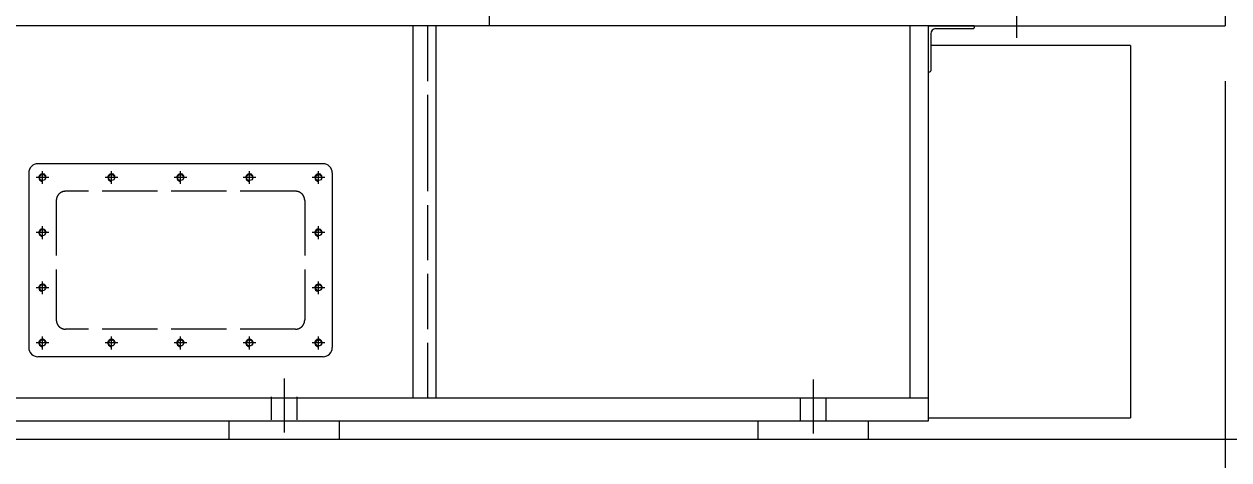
# Model space of a CAD drawing. Header units: millimetres. Extents: x 1925 to 561113, y 7411 to 433459.
# Drawn here: x 477927 to 511187, y 164257 to 176306 of the extents above; entities that cross this region are included whole.
import ezdxf

# ---------------------------------------------------------------- set-up
doc = ezdxf.new("R2010")
doc.units = ezdxf.units.MM
doc.header["$LTSCALE"] = 25.4
for name, pattern in [('ACAD_ISO02W100', [15, 12, -3]), ('CENTER', [50.8, 31.75, -6.35, 6.35, -6.35]), ('EB_DASHDOT', [39, 30, -3, 3, -3])]:
    doc.linetypes.add(name, pattern=pattern)
doc.layers.get('Defpoints').update_dxf_attribs({"lineweight": 5})
for name, color, linetype, lineweight in [('CAXA0', 7, 'Continuous', 5), ('CAXA1', 5, 'CENTER', 5), ('CAXA3', 7, 'Continuous', 5), ('虚线', 6, 'ACAD_ISO02W100', 5)]:
    doc.layers.add(name, color=color, linetype=linetype, lineweight=lineweight)
doc.styles.add('Roman', font='romans')
doc.styles.get("Standard").update_dxf_attribs({"font": 'arial.ttf'})
doc.dimstyles.new('ISO-25', dxfattribs={"dimscale": 30, "dimtxt": 38.1, "dimasz": 38.1, "dimexe": 50.8, "dimexo": 50.8, "dimgap": 15.875, "dimtad": 1, "dimtih": 1, "dimtoh": 1, "dimdec": 1, "dimlfac": 0.03937, "dimdsep": 46, "dimtxsty": 'Standard', "dimcen": 63.5, "dimclrd": 7, "dimclre": 7, "dimclrt": 7, "dimadec": 0, "dimazin": 0, "dimtfac": 1, "dimtdec": 1, "dimtmove": 0, "dimatfit": 3, "dimfxl": 25.4, "dimlwd": 5, "dimlwe": 5, "dimarcsym": 0})

# ---------------------------------------------------------------- blocks, each defined once
blk = doc.blocks.new('*D25')
at = {"color": 7, "linetype": 'Continuous', "lineweight": 5, "transparency": 16777216}
for p, q in [((467322, 163809), (467322, 155981)), ((502882, 163894), (502882, 155981)), ((468465, 157505), (501739, 157505))]:
    blk.add_line(p, q, dxfattribs=at)
at = {"color": 7, "transparency": 16777216}
for points in [[(468465, 157696), (468465, 157315), (467322, 157505)], [(501739, 157696), (501739, 157315), (502882, 157505)]]:
    blk.add_solid(points, dxfattribs=at)
at = {"layer": 'Defpoints', "color": 0, "transparency": 16777216}
for p in [(467322, 165333), (502882, 165418), (502882, 157505)]:
    blk.add_point(p, dxfattribs=at)
at = {"color": 7, "lineweight": 5, "transparency": 16777216, "insert": (485102, 160077), "char_height": 4191, "attachment_point": 5, "style": 'Roman'}
blk.add_mtext('A', dxfattribs=at)
blk = doc.blocks.new('*D26')
at = {"color": 7, "linetype": 'Continuous', "lineweight": 5, "transparency": 16777216}
for p, q in [((511086, 174731), (511086, 149874)), ((417170, 173201), (417170, 149874)), ((418313, 151398), (509943, 151398))]:
    blk.add_line(p, q, dxfattribs=at)
at = {"color": 7, "transparency": 16777216}
for points in [[(418313, 151589), (418313, 151208), (417170, 151398)], [(509943, 151589), (509943, 151208), (511086, 151398)]]:
    blk.add_solid(points, dxfattribs=at)
at = {"layer": 'Defpoints', "color": 0, "transparency": 16777216}
for p in [(511086, 176255), (417170, 174725), (511086, 151398)]:
    blk.add_point(p, dxfattribs=at)
at = {"color": 7, "lineweight": 5, "transparency": 16777216, "insert": (464128, 153970), "char_height": 4191, "attachment_point": 5, "style": 'Roman'}
blk.add_mtext('B', dxfattribs=at)
blk = doc.blocks.new('*D10')
at = {"color": 7, "linetype": 'Continuous', "lineweight": 5, "transparency": 16777216}
for p, q in [((512610, 208005), (523827, 208005)), ((522303, 206862), (522303, 194228)), ((522303, 165968), (522303, 189084)), ((515214, 164825), (523827, 164825))]:
    blk.add_line(p, q, dxfattribs=at)
at = {"color": 7, "transparency": 16777216}
for points in [[(522113, 206862), (522494, 206862), (522303, 208005)], [(522113, 165968), (522494, 165968), (522303, 164825)]]:
    blk.add_solid(points, dxfattribs=at)
at = {"layer": 'Defpoints', "color": 0, "transparency": 16777216}
for p in [(511086, 208005), (513690, 164825), (522303, 164825)]:
    blk.add_point(p, dxfattribs=at)
at = {"color": 7, "lineweight": 5, "transparency": 16777216, "insert": (522303, 191656), "char_height": 4191, "attachment_point": 5, "style": 'Roman'}
blk.add_mtext('1700', dxfattribs=at)

msp = doc.modelspace()

# ---------------------------------------------------------------- linework, layer by layer
at = {"color": 7, "lineweight": 5}
for p, q in [((490766.51, 208004.67), (490766.51, 176254.74)), ((511086.47, 208004.67), (511086.47, 176254.74)), ((504152.24, 176254.74), (467322.31, 176254.74)), ((488658.32, 176254.75), (488658.32, 165967.77)), ((489293.32, 176254.75), (489293.32, 165967.77)), ((502374.33, 176254.74), (502374.33, 165967.77)), ((504152.24, 176254.74), (511086.47, 176254.74)), ((508470.32, 175708.71), (502958.39, 175708.71)), ((486181.83, 172444.75), (478307.84, 172444.75)), ((478053.85, 172190.75), (478053.85, 167364.76)), ((486435.83, 172190.75), (486435.83, 167364.76)), ((486181.83, 167110.77), (478307.84, 167110.77)), ((502882.33, 165967.77), (467322.37, 165967.77)), ((502882.33, 165332.77), (467322.37, 165332.77)), ((483579.21, 165332.77), (483579.21, 164825.18)), ((486627.2, 165332.77), (486627.2, 164825.18)), ((498183.3, 165332.77), (498183.3, 164825.18)), ((501231.3, 165332.77), (501231.3, 164825.18)), ((502882.33, 165417.91), (508470.32, 165417.91)), ((513689.78, 164824.77), (411866.06, 164824.77))]:
    msp.add_line(p, q, dxfattribs=at)
for centre, start, end in [((478307.84, 172190.75), 90, 180), ((486181.83, 172190.75), 0, 90), ((478307.84, 167364.76), 180, 270), ((486181.83, 167364.76), 270, 0)]:
    msp.add_arc(centre, 254, start, end, dxfattribs=at)
at = {"layer": 'CAXA0', "color": 7, "lineweight": 5}
for p, q in [((502882.19, 176254.74), (502882.19, 174984.74)), ((502882.19, 176254.74), (504152.19, 176254.74)), ((502958.39, 176038.84), (502958.39, 175010.14)), ((503098.09, 176178.54), (504126.79, 176178.54)), ((504152.19, 176254.74), (504152.19, 176203.94)), ((502882.19, 174984.74), (502932.99, 174984.74))]:
    msp.add_line(p, q, dxfattribs=at)
for centre in [(478434.84, 172063.76), (480339.84, 172063.76), (482244.84, 172063.76), (484149.83, 172063.76), (486054.83, 172063.76), (478434.84, 170539.76), (486054.83, 170539.76), (478434.84, 169015.76), (486054.83, 169015.76), (478434.84, 167491.76), (480339.84, 167491.76), (482244.84, 167491.76), (484149.83, 167491.76), (486054.83, 167491.76)]:
    msp.add_circle(centre, 84.41, dxfattribs=at)
for centre, radius, start, end in [((503098.09, 176038.84), 139.7, 90, 180), ((504126.79, 176203.94), 25.4, 270, 0), ((502932.99, 175010.14), 25.4, 270, 0)]:
    msp.add_arc(centre, radius, start, end, dxfattribs=at)
at = {"layer": 'CAXA1', "linetype": 'CENTER', "lineweight": 5, "ltscale": 3}
for p, q in [((505323.17, 176534.56), (505323.17, 175925.5)), ((485103.21, 166511.89), (485103.21, 165019.78)), ((499707.3, 166478.54), (499707.3, 164986.43))]:
    msp.add_line(p, q, dxfattribs=at)
at = {"layer": 'CAXA1', "linetype": 'EB_DASHDOT', "lineweight": 5}
for p, q in [((478612.64, 172063.76), (478257.04, 172063.76)), ((478434.84, 171885.96), (478434.84, 172241.55)), ((480517.64, 172063.76), (480162.04, 172063.76)), ((480339.84, 171885.96), (480339.84, 172241.55)), ((482422.64, 172063.76), (482067.04, 172063.76)), ((482244.84, 171885.96), (482244.84, 172241.55)), ((484327.63, 172063.76), (483972.03, 172063.76)), ((484149.83, 171885.96), (484149.83, 172241.55)), ((486232.63, 172063.76), (485877.03, 172063.76)), ((486054.83, 171885.96), (486054.83, 172241.55)), ((478434.84, 170361.96), (478434.84, 170717.56)), ((486054.83, 170361.96), (486054.83, 170717.56)), ((478612.64, 170539.76), (478257.04, 170539.76)), ((486232.63, 170539.76), (485877.03, 170539.76)), ((478612.64, 169015.76), (478257.04, 169015.76)), ((478434.84, 168837.96), (478434.84, 169193.56)), ((486232.63, 169015.76), (485877.03, 169015.76)), ((486054.83, 168837.96), (486054.83, 169193.56)), ((478434.84, 167313.96), (478434.84, 167669.56)), ((480339.84, 167313.96), (480339.84, 167669.56)), ((482244.84, 167313.96), (482244.84, 167669.56)), ((484149.83, 167313.96), (484149.83, 167669.56)), ((486054.83, 167313.96), (486054.83, 167669.56)), ((478612.64, 167491.76), (478257.04, 167491.76)), ((480517.64, 167491.76), (480162.04, 167491.76)), ((482422.64, 167491.76), (482067.04, 167491.76)), ((484327.63, 167491.76), (483972.03, 167491.76)), ((486232.63, 167491.76), (485877.03, 167491.76))]:
    msp.add_line(p, q, dxfattribs=at)
at = {"layer": 'CAXA3', "color": 7, "linetype": 'Continuous', "lineweight": 5}
for p, q in [((502882.19, 176254.74), (502882.33, 165332.77)), ((508470.32, 175708.71), (508470.32, 165417.91))]:
    msp.add_line(p, q, dxfattribs=at)
at = {"layer": 'CAXA3', "color": 7, "lineweight": 5}
for centre in [(478434.84, 172063.76), (480339.84, 172063.76), (482244.84, 172063.76), (484149.83, 172063.76), (486054.83, 172063.76), (478434.84, 170539.76), (486054.83, 170539.76), (478434.84, 169015.76), (486054.83, 169015.76), (478434.84, 167491.76), (480339.84, 167491.76), (482244.84, 167491.76), (484149.83, 167491.76), (486054.83, 167491.76)]:
    msp.add_arc(centre, 101.6, 350, 270, dxfattribs=at)
at = {"layer": '虚线', "color": 7, "lineweight": 5, "ltscale": 5}
for p, q in [((489064.72, 176254.74), (489064.72, 173206.75)), ((489064.72, 173206.75), (489064.72, 165854.36)), ((485419.83, 171682.76), (479069.84, 171682.76)), ((478815.84, 171428.76), (478815.84, 168126.76)), ((485673.83, 171428.76), (485673.83, 168126.76)), ((485419.83, 167872.76), (479069.84, 167872.76)), ((484747.61, 166001.11), (484747.61, 165366.11)), ((485458.81, 166001.11), (485458.81, 165366.11)), ((499351.76, 165967.77), (499351.76, 165332.77)), ((500062.85, 165967.69), (500062.85, 165332.69))]:
    msp.add_line(p, q, dxfattribs=at)
for centre, start, end in [((479069.84, 171428.76), 90, 180), ((485419.83, 171428.76), 0, 90), ((479069.84, 168126.76), 180, 270), ((485419.83, 168126.76), 270, 0)]:
    msp.add_arc(centre, 254, start, end, dxfattribs=at)

# ---------------------------------------------------------------- dimensions: what is measured, and where the dimension line sits
at = {"color": 7, "lineweight": 5}
dim = msp.add_linear_dim(base=(522303.42, 164824.77), p1=(511086.47, 208004.67), p2=(513689.78, 164824.77), angle=90, dimstyle='ISO-25', override={"dimscale": 30, "dimtxt": 139.7, "dimpost": '\\X', "dimtxsty": 'Roman', "dimtmove": 1}, dxfattribs=at)
dim.commit()
dim.dimension.update_dxf_attribs({"geometry": '*D10', "text_midpoint": (522303.42, 191655.87), "dimtype": 160})
dim = msp.add_linear_dim(base=(511086.47, 151398.33), p1=(417169.98, 174725.34), p2=(511086.47, 176254.74), text='B', dimstyle='ISO-25', override={"dimscale": 30, "dimtxt": 139.7, "dimpost": '\\X', "dimtxsty": 'Roman', "dimtmove": 1}, dxfattribs=at)
dim.commit()
dim.dimension.update_dxf_attribs({"geometry": '*D26', "text_midpoint": (464128.22, 151398.33), "dimtype": 160})
dim = msp.add_linear_dim(base=(502882.33, 157505.5), p1=(467322.37, 165332.77), p2=(502882.33, 165417.91), text='A', dimstyle='ISO-25', override={"dimscale": 30, "dimtxt": 139.7, "dimpost": '\\X', "dimtxsty": 'Roman', "dimtmove": 1}, dxfattribs=at)
dim.commit()
dim.dimension.update_dxf_attribs({"geometry": '*D25', "text_midpoint": (485102.35, 160077.25)})

doc.saveas('drawing.dxf')
